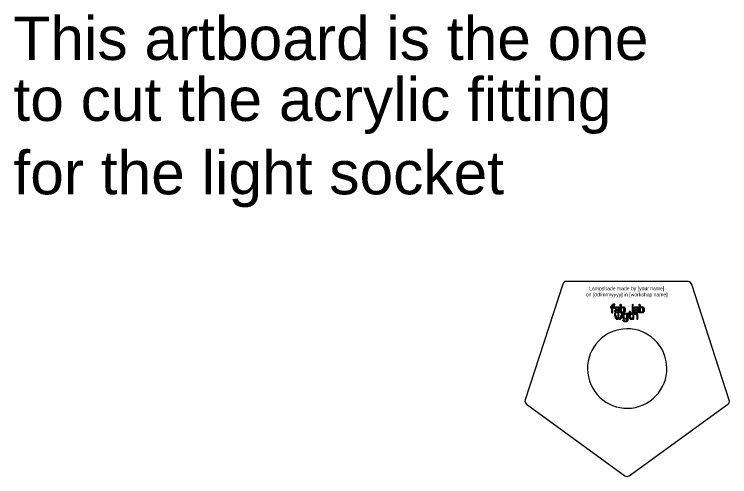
# Model space of a CAD drawing. Header units: inches. Extents: x -134 to 2453, y -1216 to 100.
# Drawn here: x 2155.9 to 2453.1, y -92.2 to 99.8 of the extents above; entities that cross this region are included whole.
import ezdxf

# ---------------------------------------------------------------- set-up
doc = ezdxf.new("R2010")
doc.units = ezdxf.units.IN
doc.header["$MEASUREMENT"] = 0
doc.layers.add('acrylic fitting', color=7, linetype='Continuous')
doc.layers.add('notes & guides', color=7, linetype='Continuous')

# ---------------------------------------------------------------- blocks, each defined once
blk = doc.blocks.new('block 8')
at = {"layer": 'acrylic fitting'}
h = blk.add_hatch(color=251, dxfattribs=at)
h.dxf.hatch_style = 2
edge = h.paths.add_edge_path()
edge.add_spline(control_points=[(2404.07, -21.95), (2404.07, -22.03), (2404.01, -22.09), (2403.93, -22.09), (2403.93, -22.09), (2403.76, -22.09), (2403.76, -22.09), (2403.63, -22.09), (2403.53, -21.99), (2403.53, -21.86), (2403.53, -21.74), (2403.63, -21.64), (2403.76, -21.64), (2403.76, -21.64), (2403.93, -21.64), (2403.93, -21.64), (2404.01, -21.64), (2404.07, -21.58), (2404.07, -21.5), (2404.07, -21.5), (2404.07, -21.15), (2404.07, -21.15), (2404.07, -21.02), (2404.17, -20.92), (2404.29, -20.92), (2404.37, -20.92), (2404.43, -20.86), (2404.43, -20.79), (2404.43, -20.66), (2404.53, -20.56), (2404.65, -20.56), (2404.65, -20.56), (2405.19, -20.56), (2405.19, -20.56), (2405.32, -20.56), (2405.42, -20.66), (2405.42, -20.79), (2405.42, -20.91), (2405.32, -21.01), (2405.19, -21.01), (2405.19, -21.01), (2404.65, -21.01), (2404.65, -21.01), (2404.58, -21.01), (2404.52, -21.07), (2404.52, -21.15), (2404.52, -21.15), (2404.52, -21.64), (2404.52, -21.64), (2404.52, -21.64), (2405.19, -21.64), (2405.19, -21.64), (2405.32, -21.64), (2405.42, -21.74), (2405.42, -21.86), (2405.42, -21.99), (2405.32, -22.09), (2405.19, -22.09), (2405.19, -22.09), (2404.74, -22.09), (2404.74, -22.09), (2404.62, -22.09), (2404.52, -21.99), (2404.52, -21.86), (2404.52, -21.99), (2404.42, -22.09), (2404.29, -22.09), (2404.42, -22.09), (2404.52, -22.19), (2404.52, -22.31), (2404.52, -22.31), (2404.52, -23.93), (2404.52, -23.93), (2404.52, -24.05), (2404.42, -24.15), (2404.29, -24.15), (2404.17, -24.15), (2404.07, -24.05), (2404.07, -23.93), (2404.07, -23.93), (2404.07, -21.95), (2404.07, -21.95)], knot_values=[0, 0, 0, 0, 1, 1, 1, 2, 2, 2, 3, 3, 3, 4, 4, 4, 5, 5, 5, 6, 6, 6, 7, 7, 7, 8, 8, 8, 9, 9, 9, 10, 10, 10, 11, 11, 11, 12, 12, 12, 13, 13, 13, 14, 14, 14, 15, 15, 15, 16, 16, 16, 17, 17, 17, 18, 18, 18, 19, 19, 19, 20, 20, 20, 21, 21, 21, 22, 22, 22, 23, 23, 23, 24, 24, 24, 25, 25, 25, 26, 26, 26, 27, 27, 27, 27], degree=3, periodic=1)
h = blk.add_hatch(color=251, dxfattribs=at)
h.dxf.hatch_style = 2
edge = h.paths.add_edge_path()
edge.add_spline(control_points=[(2409.43, -22), (2409.35, -22), (2409.29, -21.94), (2409.29, -21.86), (2409.29, -21.74), (2409.19, -21.64), (2409.07, -21.64), (2409.07, -21.64), (2408.26, -21.64), (2408.26, -21.64), (2408.13, -21.64), (2408.03, -21.74), (2408.03, -21.86), (2408.03, -21.74), (2407.93, -21.64), (2407.81, -21.64), (2407.93, -21.64), (2408.03, -21.54), (2408.03, -21.41), (2408.03, -21.41), (2408.03, -20.79), (2408.03, -20.79), (2408.03, -20.66), (2407.93, -20.56), (2407.81, -20.56), (2407.68, -20.56), (2407.58, -20.66), (2407.58, -20.79), (2407.58, -20.79), (2407.58, -23.93), (2407.58, -23.93), (2407.58, -24.05), (2407.68, -24.15), (2407.81, -24.15), (2407.81, -24.15), (2409.07, -24.15), (2409.07, -24.15), (2409.19, -24.15), (2409.29, -24.05), (2409.29, -23.93), (2409.29, -23.85), (2409.35, -23.79), (2409.43, -23.79), (2409.55, -23.79), (2409.65, -23.69), (2409.65, -23.57), (2409.65, -23.57), (2409.65, -22.22), (2409.65, -22.22), (2409.65, -22.1), (2409.55, -22), (2409.43, -22)], knot_values=[0, 0, 0, 0, 1, 1, 1, 2, 2, 2, 3, 3, 3, 4, 4, 4, 5, 5, 5, 6, 6, 6, 7, 7, 7, 8, 8, 8, 9, 9, 9, 10, 10, 10, 11, 11, 11, 12, 12, 12, 13, 13, 13, 14, 14, 14, 15, 15, 15, 16, 16, 16, 17, 17, 17, 17], degree=3, periodic=1)
edge = h.paths.add_edge_path()
edge.add_spline(control_points=[(2409.2, -23.57), (2409.2, -23.64), (2409.14, -23.7), (2409.07, -23.7), (2409.07, -23.7), (2408.26, -23.7), (2408.26, -23.7), (2408.13, -23.7), (2408.03, -23.8), (2408.03, -23.93), (2408.03, -23.8), (2407.93, -23.7), (2407.81, -23.7), (2407.93, -23.7), (2408.03, -23.6), (2408.03, -23.48), (2408.03, -23.48), (2408.03, -22.22), (2408.03, -22.22), (2408.03, -22.15), (2408.09, -22.09), (2408.17, -22.09), (2408.17, -22.09), (2409.07, -22.09), (2409.07, -22.09), (2409.14, -22.09), (2409.2, -22.15), (2409.2, -22.22), (2409.2, -22.22), (2409.2, -23.57), (2409.2, -23.57)], knot_values=[0, 0, 0, 0, 1, 1, 1, 2, 2, 2, 3, 3, 3, 4, 4, 4, 5, 5, 5, 6, 6, 6, 7, 7, 7, 8, 8, 8, 9, 9, 9, 10, 10, 10, 10], degree=3, periodic=1)
h = blk.add_hatch(color=251, dxfattribs=at)
h.dxf.hatch_style = 2
edge = h.paths.add_edge_path()
edge.add_spline(control_points=[(2412.62, -20.79), (2412.62, -20.66), (2412.72, -20.56), (2412.84, -20.56), (2412.96, -20.56), (2413.06, -20.66), (2413.06, -20.79), (2413.06, -20.79), (2413.06, -23.93), (2413.06, -23.93), (2413.06, -24.05), (2412.96, -24.15), (2412.84, -24.15), (2412.72, -24.15), (2412.62, -24.05), (2412.62, -23.93), (2412.62, -23.93), (2412.62, -20.79), (2412.62, -20.79)], knot_values=[0, 0, 0, 0, 1, 1, 1, 2, 2, 2, 3, 3, 3, 4, 4, 4, 5, 5, 5, 6, 6, 6, 6], degree=3, periodic=1)
h = blk.add_hatch(color=251, dxfattribs=at)
h.dxf.hatch_style = 2
edge = h.paths.add_edge_path()
edge.add_spline(control_points=[(2417.31, -22), (2417.23, -22), (2417.17, -21.94), (2417.17, -21.86), (2417.17, -21.74), (2417.07, -21.64), (2416.95, -21.64), (2416.95, -21.64), (2416.14, -21.64), (2416.14, -21.64), (2416.01, -21.64), (2415.91, -21.74), (2415.91, -21.86), (2415.91, -21.74), (2415.81, -21.64), (2415.69, -21.64), (2415.81, -21.64), (2415.91, -21.54), (2415.91, -21.41), (2415.91, -21.41), (2415.91, -20.79), (2415.91, -20.79), (2415.91, -20.66), (2415.81, -20.56), (2415.69, -20.56), (2415.56, -20.56), (2415.47, -20.66), (2415.47, -20.79), (2415.47, -20.79), (2415.47, -23.93), (2415.47, -23.93), (2415.47, -24.05), (2415.56, -24.15), (2415.69, -24.15), (2415.69, -24.15), (2416.95, -24.15), (2416.95, -24.15), (2417.07, -24.15), (2417.17, -24.05), (2417.17, -23.93), (2417.17, -23.85), (2417.23, -23.79), (2417.31, -23.79), (2417.43, -23.79), (2417.53, -23.69), (2417.53, -23.57), (2417.53, -23.57), (2417.53, -22.22), (2417.53, -22.22), (2417.53, -22.1), (2417.43, -22), (2417.31, -22)], knot_values=[0, 0, 0, 0, 1, 1, 1, 2, 2, 2, 3, 3, 3, 4, 4, 4, 5, 5, 5, 6, 6, 6, 7, 7, 7, 8, 8, 8, 9, 9, 9, 10, 10, 10, 11, 11, 11, 12, 12, 12, 13, 13, 13, 14, 14, 14, 15, 15, 15, 16, 16, 16, 17, 17, 17, 17], degree=3, periodic=1)
edge = h.paths.add_edge_path()
edge.add_spline(control_points=[(2417.08, -23.57), (2417.08, -23.64), (2417.02, -23.7), (2416.95, -23.7), (2416.95, -23.7), (2416.14, -23.7), (2416.14, -23.7), (2416.01, -23.7), (2415.91, -23.8), (2415.91, -23.93), (2415.91, -23.8), (2415.81, -23.7), (2415.69, -23.7), (2415.81, -23.7), (2415.91, -23.6), (2415.91, -23.48), (2415.91, -23.48), (2415.91, -22.22), (2415.91, -22.22), (2415.91, -22.15), (2415.97, -22.09), (2416.05, -22.09), (2416.05, -22.09), (2416.95, -22.09), (2416.95, -22.09), (2417.02, -22.09), (2417.08, -22.15), (2417.08, -22.22), (2417.08, -22.22), (2417.08, -23.57), (2417.08, -23.57)], knot_values=[0, 0, 0, 0, 1, 1, 1, 2, 2, 2, 3, 3, 3, 4, 4, 4, 5, 5, 5, 6, 6, 6, 7, 7, 7, 8, 8, 8, 9, 9, 9, 10, 10, 10, 10], degree=3, periodic=1)
h = blk.add_hatch(color=251, dxfattribs=at)
h.dxf.hatch_style = 2
edge = h.paths.add_edge_path()
edge.add_spline(control_points=[(2407.18, -22), (2407.11, -22), (2407.05, -21.94), (2407.05, -21.86), (2407.05, -21.74), (2406.95, -21.64), (2406.82, -21.64), (2406.82, -21.64), (2405.93, -21.64), (2405.93, -21.64), (2405.8, -21.64), (2405.7, -21.74), (2405.7, -21.86), (2405.7, -21.94), (2405.64, -22), (2405.57, -22), (2405.44, -22), (2405.34, -22.1), (2405.34, -22.22), (2405.34, -22.35), (2405.44, -22.45), (2405.57, -22.45), (2405.69, -22.45), (2405.79, -22.35), (2405.79, -22.22), (2405.79, -22.15), (2405.85, -22.09), (2405.93, -22.09), (2405.93, -22.09), (2406.82, -22.09), (2406.82, -22.09), (2406.9, -22.09), (2406.96, -22.15), (2406.96, -22.22), (2406.96, -22.22), (2406.96, -22.54), (2406.96, -22.54), (2406.96, -22.61), (2406.9, -22.67), (2406.82, -22.67), (2406.82, -22.67), (2405.93, -22.67), (2405.93, -22.67), (2405.8, -22.67), (2405.7, -22.77), (2405.7, -22.9), (2405.7, -22.97), (2405.64, -23.03), (2405.57, -23.03), (2405.44, -23.03), (2405.34, -23.13), (2405.34, -23.26), (2405.34, -23.26), (2405.34, -23.57), (2405.34, -23.57), (2405.34, -23.69), (2405.44, -23.79), (2405.57, -23.79), (2405.64, -23.79), (2405.7, -23.85), (2405.7, -23.93), (2405.7, -24.05), (2405.8, -24.15), (2405.93, -24.15), (2405.93, -24.15), (2407.18, -24.15), (2407.18, -24.15), (2407.31, -24.15), (2407.41, -24.05), (2407.41, -23.93), (2407.41, -23.93), (2407.41, -22.22), (2407.41, -22.22), (2407.41, -22.1), (2407.31, -22), (2407.18, -22)], knot_values=[0, 0, 0, 0, 1, 1, 1, 2, 2, 2, 3, 3, 3, 4, 4, 4, 5, 5, 5, 6, 6, 6, 7, 7, 7, 8, 8, 8, 9, 9, 9, 10, 10, 10, 11, 11, 11, 12, 12, 12, 13, 13, 13, 14, 14, 14, 15, 15, 15, 16, 16, 16, 17, 17, 17, 18, 18, 18, 19, 19, 19, 20, 20, 20, 21, 21, 21, 22, 22, 22, 23, 23, 23, 24, 24, 24, 25, 25, 25, 25], degree=3, periodic=1)
edge = h.paths.add_edge_path()
edge.add_spline(control_points=[(2406.96, -23.93), (2406.96, -23.8), (2406.86, -23.7), (2406.73, -23.7), (2406.73, -23.7), (2405.93, -23.7), (2405.93, -23.7), (2405.85, -23.7), (2405.79, -23.64), (2405.79, -23.57), (2405.79, -23.57), (2405.79, -23.26), (2405.79, -23.26), (2405.79, -23.18), (2405.85, -23.12), (2405.93, -23.12), (2405.93, -23.12), (2406.82, -23.12), (2406.82, -23.12), (2406.9, -23.12), (2406.96, -23.06), (2406.96, -22.99), (2406.96, -22.99), (2406.96, -23.48), (2406.96, -23.48), (2406.96, -23.6), (2407.06, -23.7), (2407.18, -23.7), (2407.06, -23.7), (2406.96, -23.8), (2406.96, -23.93)], knot_values=[0, 0, 0, 0, 1, 1, 1, 2, 2, 2, 3, 3, 3, 4, 4, 4, 5, 5, 5, 6, 6, 6, 7, 7, 7, 8, 8, 8, 9, 9, 9, 10, 10, 10, 10], degree=3, periodic=1)
h = blk.add_hatch(color=251, dxfattribs=at)
h.dxf.hatch_style = 2
edge = h.paths.add_edge_path()
edge.add_spline(control_points=[(2411.99, -26.81), (2411.87, -26.81), (2411.77, -26.71), (2411.77, -26.58), (2411.77, -26.51), (2411.71, -26.45), (2411.63, -26.45), (2411.51, -26.45), (2411.41, -26.35), (2411.41, -26.22), (2411.41, -26.22), (2411.41, -24.61), (2411.41, -24.61), (2411.41, -24.68), (2411.35, -24.74), (2411.27, -24.74), (2411.27, -24.74), (2411.09, -24.74), (2411.09, -24.74), (2410.97, -24.74), (2410.87, -24.64), (2410.87, -24.52), (2410.87, -24.39), (2410.97, -24.29), (2411.09, -24.29), (2411.09, -24.29), (2411.27, -24.29), (2411.27, -24.29), (2411.35, -24.29), (2411.41, -24.23), (2411.41, -24.16), (2411.41, -24.16), (2411.41, -23.8), (2411.41, -23.8), (2411.41, -23.68), (2411.51, -23.58), (2411.63, -23.58), (2411.76, -23.58), (2411.86, -23.68), (2411.86, -23.8), (2411.86, -23.8), (2411.86, -24.29), (2411.86, -24.29), (2411.86, -24.29), (2412.53, -24.29), (2412.53, -24.29), (2412.66, -24.29), (2412.75, -24.39), (2412.75, -24.52), (2412.75, -24.64), (2412.66, -24.74), (2412.53, -24.74), (2412.53, -24.74), (2412.08, -24.74), (2412.08, -24.74), (2411.96, -24.74), (2411.86, -24.64), (2411.86, -24.52), (2411.86, -24.64), (2411.76, -24.74), (2411.63, -24.74), (2411.76, -24.74), (2411.86, -24.84), (2411.86, -24.97), (2411.86, -24.97), (2411.86, -26.22), (2411.86, -26.22), (2411.86, -26.3), (2411.92, -26.36), (2411.99, -26.36), (2411.99, -26.36), (2412.53, -26.36), (2412.53, -26.36), (2412.66, -26.36), (2412.75, -26.46), (2412.75, -26.58), (2412.75, -26.71), (2412.66, -26.81), (2412.53, -26.81), (2412.53, -26.81), (2411.99, -26.81), (2411.99, -26.81)], knot_values=[0, 0, 0, 0, 1, 1, 1, 2, 2, 2, 3, 3, 3, 4, 4, 4, 5, 5, 5, 6, 6, 6, 7, 7, 7, 8, 8, 8, 9, 9, 9, 10, 10, 10, 11, 11, 11, 12, 12, 12, 13, 13, 13, 14, 14, 14, 15, 15, 15, 16, 16, 16, 17, 17, 17, 18, 18, 18, 19, 19, 19, 20, 20, 20, 21, 21, 21, 22, 22, 22, 23, 23, 23, 24, 24, 24, 25, 25, 25, 26, 26, 26, 27, 27, 27, 27], degree=3, periodic=1)
h = blk.add_hatch(color=251, dxfattribs=at)
h.dxf.hatch_style = 2
edge = h.paths.add_edge_path()
edge.add_spline(control_points=[(2415.06, -22), (2414.99, -22), (2414.93, -21.94), (2414.93, -21.86), (2414.93, -21.74), (2414.83, -21.64), (2414.71, -21.64), (2414.71, -21.64), (2413.81, -21.64), (2413.81, -21.64), (2413.68, -21.64), (2413.58, -21.74), (2413.58, -21.86), (2413.58, -21.94), (2413.52, -22), (2413.45, -22), (2413.32, -22), (2413.22, -22.1), (2413.22, -22.22), (2413.22, -22.35), (2413.32, -22.45), (2413.45, -22.45), (2413.57, -22.45), (2413.67, -22.35), (2413.67, -22.22), (2413.67, -22.15), (2413.73, -22.09), (2413.81, -22.09), (2413.81, -22.09), (2414.71, -22.09), (2414.71, -22.09), (2414.78, -22.09), (2414.84, -22.15), (2414.84, -22.22), (2414.84, -22.22), (2414.84, -22.54), (2414.84, -22.54), (2414.84, -22.61), (2414.78, -22.67), (2414.71, -22.67), (2414.71, -22.67), (2413.81, -22.67), (2413.81, -22.67), (2413.68, -22.67), (2413.58, -22.77), (2413.58, -22.9), (2413.58, -22.97), (2413.52, -23.03), (2413.45, -23.03), (2413.32, -23.03), (2413.22, -23.13), (2413.22, -23.26), (2413.22, -23.26), (2413.22, -23.57), (2413.22, -23.57), (2413.22, -23.69), (2413.32, -23.79), (2413.45, -23.79), (2413.52, -23.79), (2413.58, -23.85), (2413.58, -23.93), (2413.58, -24.05), (2413.68, -24.15), (2413.81, -24.15), (2413.81, -24.15), (2415.06, -24.15), (2415.06, -24.15), (2415.19, -24.15), (2415.29, -24.05), (2415.29, -23.93), (2415.29, -23.93), (2415.29, -22.22), (2415.29, -22.22), (2415.29, -22.1), (2415.19, -22), (2415.06, -22)], knot_values=[0, 0, 0, 0, 1, 1, 1, 2, 2, 2, 3, 3, 3, 4, 4, 4, 5, 5, 5, 6, 6, 6, 7, 7, 7, 8, 8, 8, 9, 9, 9, 10, 10, 10, 11, 11, 11, 12, 12, 12, 13, 13, 13, 14, 14, 14, 15, 15, 15, 16, 16, 16, 17, 17, 17, 18, 18, 18, 19, 19, 19, 20, 20, 20, 21, 21, 21, 22, 22, 22, 23, 23, 23, 24, 24, 24, 25, 25, 25, 25], degree=3, periodic=1)
edge = h.paths.add_edge_path()
edge.add_spline(control_points=[(2414.84, -23.93), (2414.84, -23.8), (2414.74, -23.7), (2414.62, -23.7), (2414.62, -23.7), (2413.81, -23.7), (2413.81, -23.7), (2413.73, -23.7), (2413.67, -23.64), (2413.67, -23.57), (2413.67, -23.57), (2413.67, -23.26), (2413.67, -23.26), (2413.67, -23.18), (2413.73, -23.12), (2413.81, -23.12), (2413.81, -23.12), (2414.71, -23.12), (2414.71, -23.12), (2414.78, -23.12), (2414.84, -23.06), (2414.84, -22.99), (2414.84, -22.99), (2414.84, -23.48), (2414.84, -23.48), (2414.84, -23.6), (2414.94, -23.7), (2415.06, -23.7), (2414.94, -23.7), (2414.84, -23.8), (2414.84, -23.93)], knot_values=[0, 0, 0, 0, 1, 1, 1, 2, 2, 2, 3, 3, 3, 4, 4, 4, 5, 5, 5, 6, 6, 6, 7, 7, 7, 8, 8, 8, 9, 9, 9, 10, 10, 10, 10], degree=3, periodic=1)
h = blk.add_hatch(color=251, dxfattribs=at)
h.dxf.hatch_style = 2
edge = h.paths.add_edge_path()
edge.add_spline(control_points=[(2406.76, -26.58), (2406.76, -26.71), (2406.66, -26.81), (2406.53, -26.81), (2406.53, -26.81), (2406.17, -26.81), (2406.17, -26.81), (2406.05, -26.81), (2405.95, -26.71), (2405.95, -26.58), (2405.95, -26.51), (2405.89, -26.45), (2405.81, -26.45), (2405.69, -26.45), (2405.59, -26.35), (2405.59, -26.22), (2405.59, -26.22), (2405.59, -25.55), (2405.59, -25.55), (2405.59, -25.48), (2405.53, -25.42), (2405.45, -25.42), (2405.33, -25.42), (2405.23, -25.32), (2405.23, -25.19), (2405.23, -25.19), (2405.23, -24.52), (2405.23, -24.52), (2405.23, -24.39), (2405.33, -24.29), (2405.45, -24.29), (2405.58, -24.29), (2405.68, -24.39), (2405.68, -24.52), (2405.68, -24.52), (2405.68, -25.19), (2405.68, -25.19), (2405.68, -25.27), (2405.74, -25.33), (2405.81, -25.33), (2405.94, -25.33), (2406.04, -25.43), (2406.04, -25.55), (2406.04, -25.55), (2406.04, -26.22), (2406.04, -26.22), (2406.04, -26.3), (2406.1, -26.36), (2406.17, -26.36), (2406.17, -26.36), (2406.53, -26.36), (2406.53, -26.36), (2406.61, -26.36), (2406.67, -26.3), (2406.67, -26.22), (2406.67, -26.22), (2406.67, -24.52), (2406.67, -24.52), (2406.67, -24.39), (2406.77, -24.29), (2406.89, -24.29), (2407.01, -24.29), (2407.11, -24.39), (2407.11, -24.52), (2407.11, -24.52), (2407.11, -26.22), (2407.11, -26.22), (2407.11, -26.3), (2407.17, -26.36), (2407.25, -26.36), (2407.25, -26.36), (2407.61, -26.36), (2407.61, -26.36), (2407.68, -26.36), (2407.74, -26.3), (2407.74, -26.22), (2407.74, -26.22), (2407.74, -25.55), (2407.74, -25.55), (2407.74, -25.43), (2407.84, -25.33), (2407.97, -25.33), (2408.04, -25.33), (2408.1, -25.27), (2408.1, -25.19), (2408.1, -25.19), (2408.1, -24.52), (2408.1, -24.52), (2408.1, -24.39), (2408.2, -24.29), (2408.33, -24.29), (2408.45, -24.29), (2408.55, -24.39), (2408.55, -24.52), (2408.55, -24.52), (2408.55, -25.19), (2408.55, -25.19), (2408.55, -25.32), (2408.45, -25.42), (2408.33, -25.42), (2408.25, -25.42), (2408.19, -25.48), (2408.19, -25.55), (2408.19, -25.55), (2408.19, -26.22), (2408.19, -26.22), (2408.19, -26.35), (2408.09, -26.45), (2407.97, -26.45), (2407.89, -26.45), (2407.83, -26.51), (2407.83, -26.58), (2407.83, -26.71), (2407.73, -26.81), (2407.61, -26.81), (2407.61, -26.81), (2407.25, -26.81), (2407.25, -26.81), (2407.12, -26.81), (2407.02, -26.71), (2407.02, -26.58), (2407.02, -26.51), (2406.96, -26.45), (2406.89, -26.45), (2406.82, -26.45), (2406.76, -26.51), (2406.76, -26.58)], knot_values=[0, 0, 0, 0, 1, 1, 1, 2, 2, 2, 3, 3, 3, 4, 4, 4, 5, 5, 5, 6, 6, 6, 7, 7, 7, 8, 8, 8, 9, 9, 9, 10, 10, 10, 11, 11, 11, 12, 12, 12, 13, 13, 13, 14, 14, 14, 15, 15, 15, 16, 16, 16, 17, 17, 17, 18, 18, 18, 19, 19, 19, 20, 20, 20, 21, 21, 21, 22, 22, 22, 23, 23, 23, 24, 24, 24, 25, 25, 25, 26, 26, 26, 27, 27, 27, 28, 28, 28, 29, 29, 29, 30, 30, 30, 31, 31, 31, 32, 32, 32, 33, 33, 33, 34, 34, 34, 35, 35, 35, 36, 36, 36, 37, 37, 37, 38, 38, 38, 39, 39, 39, 40, 40, 40, 41, 41, 41, 42, 42, 42, 42], degree=3, periodic=1)
h = blk.add_hatch(color=251, dxfattribs=at)
h.dxf.hatch_style = 2
edge = h.paths.add_edge_path()
edge.add_spline(control_points=[(2410.55, -24.29), (2410.55, -24.29), (2409.29, -24.29), (2409.29, -24.29), (2409.17, -24.29), (2409.07, -24.39), (2409.07, -24.52), (2409.07, -24.59), (2409.01, -24.65), (2408.93, -24.65), (2408.81, -24.65), (2408.71, -24.75), (2408.71, -24.88), (2408.71, -24.88), (2408.71, -26.22), (2408.71, -26.22), (2408.71, -26.35), (2408.81, -26.45), (2408.93, -26.45), (2409.01, -26.45), (2409.07, -26.51), (2409.07, -26.58), (2409.07, -26.71), (2409.17, -26.81), (2409.29, -26.81), (2409.29, -26.81), (2410.1, -26.81), (2410.1, -26.81), (2410.23, -26.81), (2410.32, -26.71), (2410.32, -26.58), (2410.32, -26.71), (2410.42, -26.81), (2410.55, -26.81), (2410.42, -26.81), (2410.32, -26.91), (2410.32, -27.03), (2410.32, -27.03), (2410.32, -27.3), (2410.32, -27.3), (2410.32, -27.38), (2410.26, -27.44), (2410.19, -27.44), (2410.19, -27.44), (2409.29, -27.44), (2409.29, -27.44), (2409.22, -27.44), (2409.16, -27.38), (2409.16, -27.3), (2409.16, -27.18), (2409.06, -27.08), (2408.93, -27.08), (2408.81, -27.08), (2408.71, -27.18), (2408.71, -27.3), (2408.71, -27.43), (2408.81, -27.53), (2408.93, -27.53), (2409.01, -27.53), (2409.07, -27.59), (2409.07, -27.66), (2409.07, -27.79), (2409.17, -27.89), (2409.29, -27.89), (2409.29, -27.89), (2410.19, -27.89), (2410.19, -27.89), (2410.31, -27.89), (2410.41, -27.79), (2410.41, -27.66), (2410.41, -27.59), (2410.47, -27.53), (2410.55, -27.53), (2410.67, -27.53), (2410.77, -27.43), (2410.77, -27.3), (2410.77, -27.3), (2410.77, -24.52), (2410.77, -24.52), (2410.77, -24.39), (2410.67, -24.29), (2410.55, -24.29)], knot_values=[0, 0, 0, 0, 1, 1, 1, 2, 2, 2, 3, 3, 3, 4, 4, 4, 5, 5, 5, 6, 6, 6, 7, 7, 7, 8, 8, 8, 9, 9, 9, 10, 10, 10, 11, 11, 11, 12, 12, 12, 13, 13, 13, 14, 14, 14, 15, 15, 15, 16, 16, 16, 17, 17, 17, 18, 18, 18, 19, 19, 19, 20, 20, 20, 21, 21, 21, 22, 22, 22, 23, 23, 23, 24, 24, 24, 25, 25, 25, 26, 26, 26, 27, 27, 27, 27], degree=3, periodic=1)
edge = h.paths.add_edge_path()
edge.add_spline(control_points=[(2410.32, -24.97), (2410.32, -24.97), (2410.32, -26.22), (2410.32, -26.22), (2410.32, -26.3), (2410.26, -26.36), (2410.19, -26.36), (2410.19, -26.36), (2409.29, -26.36), (2409.29, -26.36), (2409.22, -26.36), (2409.16, -26.3), (2409.16, -26.22), (2409.16, -26.22), (2409.16, -24.88), (2409.16, -24.88), (2409.16, -24.8), (2409.22, -24.74), (2409.29, -24.74), (2409.29, -24.74), (2410.1, -24.74), (2410.1, -24.74), (2410.23, -24.74), (2410.32, -24.64), (2410.32, -24.52), (2410.32, -24.64), (2410.42, -24.74), (2410.55, -24.74), (2410.42, -24.74), (2410.32, -24.84), (2410.32, -24.97)], knot_values=[0, 0, 0, 0, 1, 1, 1, 2, 2, 2, 3, 3, 3, 4, 4, 4, 5, 5, 5, 6, 6, 6, 7, 7, 7, 8, 8, 8, 9, 9, 9, 10, 10, 10, 10], degree=3, periodic=1)
h = blk.add_hatch(color=251, dxfattribs=at)
h.dxf.hatch_style = 2
edge = h.paths.add_edge_path()
edge.add_spline(control_points=[(2414.51, -24.88), (2414.51, -24.8), (2414.45, -24.74), (2414.38, -24.74), (2414.38, -24.74), (2413.57, -24.74), (2413.57, -24.74), (2413.45, -24.74), (2413.35, -24.64), (2413.35, -24.52), (2413.35, -24.64), (2413.25, -24.74), (2413.12, -24.74), (2413.25, -24.74), (2413.35, -24.84), (2413.35, -24.97), (2413.35, -24.97), (2413.35, -26.58), (2413.35, -26.58), (2413.35, -26.7), (2413.25, -26.8), (2413.12, -26.8), (2413, -26.8), (2412.9, -26.7), (2412.9, -26.58), (2412.9, -26.58), (2412.9, -24.52), (2412.9, -24.52), (2412.9, -24.39), (2413, -24.29), (2413.12, -24.29), (2413.12, -24.29), (2414.38, -24.29), (2414.38, -24.29), (2414.5, -24.29), (2414.6, -24.39), (2414.6, -24.52), (2414.6, -24.59), (2414.66, -24.65), (2414.74, -24.65), (2414.86, -24.65), (2414.96, -24.75), (2414.96, -24.88), (2414.96, -24.88), (2414.96, -26.58), (2414.96, -26.58), (2414.96, -26.71), (2414.86, -26.81), (2414.74, -26.81), (2414.61, -26.81), (2414.51, -26.71), (2414.51, -26.58), (2414.51, -26.58), (2414.51, -24.88), (2414.51, -24.88)], knot_values=[0, 0, 0, 0, 1, 1, 1, 2, 2, 2, 3, 3, 3, 4, 4, 4, 5, 5, 5, 6, 6, 6, 7, 7, 7, 8, 8, 8, 9, 9, 9, 10, 10, 10, 11, 11, 11, 12, 12, 12, 13, 13, 13, 14, 14, 14, 15, 15, 15, 16, 16, 16, 17, 17, 17, 18, 18, 18, 18], degree=3, periodic=1)
at = {"layer": 'acrylic fitting', "lineweight": 0}
for points, knots in [([(2404.07, -21.95), (2404.07, -22.03), (2404.01, -22.09), (2403.93, -22.09), (2403.93, -22.09), (2403.76, -22.09), (2403.76, -22.09), (2403.63, -22.09), (2403.53, -21.99), (2403.53, -21.86), (2403.53, -21.74), (2403.63, -21.64), (2403.76, -21.64), (2403.76, -21.64), (2403.93, -21.64), (2403.93, -21.64), (2404.01, -21.64), (2404.07, -21.58), (2404.07, -21.5), (2404.07, -21.5), (2404.07, -21.15), (2404.07, -21.15), (2404.07, -21.02), (2404.17, -20.92), (2404.29, -20.92), (2404.37, -20.92), (2404.43, -20.86), (2404.43, -20.79), (2404.43, -20.66), (2404.53, -20.56), (2404.65, -20.56), (2404.65, -20.56), (2405.19, -20.56), (2405.19, -20.56), (2405.32, -20.56), (2405.42, -20.66), (2405.42, -20.79), (2405.42, -20.91), (2405.32, -21.01), (2405.19, -21.01), (2405.19, -21.01), (2404.65, -21.01), (2404.65, -21.01), (2404.58, -21.01), (2404.52, -21.07), (2404.52, -21.15), (2404.52, -21.15), (2404.52, -21.64), (2404.52, -21.64), (2404.52, -21.64), (2405.19, -21.64), (2405.19, -21.64), (2405.32, -21.64), (2405.42, -21.74), (2405.42, -21.86), (2405.42, -21.99), (2405.32, -22.09), (2405.19, -22.09), (2405.19, -22.09), (2404.74, -22.09), (2404.74, -22.09), (2404.62, -22.09), (2404.52, -21.99), (2404.52, -21.86), (2404.52, -21.99), (2404.42, -22.09), (2404.29, -22.09), (2404.42, -22.09), (2404.52, -22.19), (2404.52, -22.31), (2404.52, -22.31), (2404.52, -23.93), (2404.52, -23.93), (2404.52, -24.05), (2404.42, -24.15), (2404.29, -24.15), (2404.17, -24.15), (2404.07, -24.05), (2404.07, -23.93), (2404.07, -23.93), (2404.07, -21.95), (2404.07, -21.95)], [0, 0, 0, 0, 1, 1, 1, 2, 2, 2, 3, 3, 3, 4, 4, 4, 5, 5, 5, 6, 6, 6, 7, 7, 7, 8, 8, 8, 9, 9, 9, 10, 10, 10, 11, 11, 11, 12, 12, 12, 13, 13, 13, 14, 14, 14, 15, 15, 15, 16, 16, 16, 17, 17, 17, 18, 18, 18, 19, 19, 19, 20, 20, 20, 21, 21, 21, 22, 22, 22, 23, 23, 23, 24, 24, 24, 25, 25, 25, 26, 26, 26, 27, 27, 27, 27]), ([(2409.43, -22), (2409.35, -22), (2409.29, -21.94), (2409.29, -21.86), (2409.29, -21.74), (2409.19, -21.64), (2409.07, -21.64), (2409.07, -21.64), (2408.26, -21.64), (2408.26, -21.64), (2408.13, -21.64), (2408.03, -21.74), (2408.03, -21.86), (2408.03, -21.74), (2407.93, -21.64), (2407.81, -21.64), (2407.93, -21.64), (2408.03, -21.54), (2408.03, -21.41), (2408.03, -21.41), (2408.03, -20.79), (2408.03, -20.79), (2408.03, -20.66), (2407.93, -20.56), (2407.81, -20.56), (2407.68, -20.56), (2407.58, -20.66), (2407.58, -20.79), (2407.58, -20.79), (2407.58, -23.93), (2407.58, -23.93), (2407.58, -24.05), (2407.68, -24.15), (2407.81, -24.15), (2407.81, -24.15), (2409.07, -24.15), (2409.07, -24.15), (2409.19, -24.15), (2409.29, -24.05), (2409.29, -23.93), (2409.29, -23.85), (2409.35, -23.79), (2409.43, -23.79), (2409.55, -23.79), (2409.65, -23.69), (2409.65, -23.57), (2409.65, -23.57), (2409.65, -22.22), (2409.65, -22.22), (2409.65, -22.1), (2409.55, -22), (2409.43, -22)], [0, 0, 0, 0, 1, 1, 1, 2, 2, 2, 3, 3, 3, 4, 4, 4, 5, 5, 5, 6, 6, 6, 7, 7, 7, 8, 8, 8, 9, 9, 9, 10, 10, 10, 11, 11, 11, 12, 12, 12, 13, 13, 13, 14, 14, 14, 15, 15, 15, 16, 16, 16, 17, 17, 17, 17]), ([(2412.62, -20.79), (2412.62, -20.66), (2412.72, -20.56), (2412.84, -20.56), (2412.96, -20.56), (2413.06, -20.66), (2413.06, -20.79), (2413.06, -20.79), (2413.06, -23.93), (2413.06, -23.93), (2413.06, -24.05), (2412.96, -24.15), (2412.84, -24.15), (2412.72, -24.15), (2412.62, -24.05), (2412.62, -23.93), (2412.62, -23.93), (2412.62, -20.79), (2412.62, -20.79)], [0, 0, 0, 0, 1, 1, 1, 2, 2, 2, 3, 3, 3, 4, 4, 4, 5, 5, 5, 6, 6, 6, 6]), ([(2417.31, -22), (2417.23, -22), (2417.17, -21.94), (2417.17, -21.86), (2417.17, -21.74), (2417.07, -21.64), (2416.95, -21.64), (2416.95, -21.64), (2416.14, -21.64), (2416.14, -21.64), (2416.01, -21.64), (2415.91, -21.74), (2415.91, -21.86), (2415.91, -21.74), (2415.81, -21.64), (2415.69, -21.64), (2415.81, -21.64), (2415.91, -21.54), (2415.91, -21.41), (2415.91, -21.41), (2415.91, -20.79), (2415.91, -20.79), (2415.91, -20.66), (2415.81, -20.56), (2415.69, -20.56), (2415.56, -20.56), (2415.47, -20.66), (2415.47, -20.79), (2415.47, -20.79), (2415.47, -23.93), (2415.47, -23.93), (2415.47, -24.05), (2415.56, -24.15), (2415.69, -24.15), (2415.69, -24.15), (2416.95, -24.15), (2416.95, -24.15), (2417.07, -24.15), (2417.17, -24.05), (2417.17, -23.93), (2417.17, -23.85), (2417.23, -23.79), (2417.31, -23.79), (2417.43, -23.79), (2417.53, -23.69), (2417.53, -23.57), (2417.53, -23.57), (2417.53, -22.22), (2417.53, -22.22), (2417.53, -22.1), (2417.43, -22), (2417.31, -22)], [0, 0, 0, 0, 1, 1, 1, 2, 2, 2, 3, 3, 3, 4, 4, 4, 5, 5, 5, 6, 6, 6, 7, 7, 7, 8, 8, 8, 9, 9, 9, 10, 10, 10, 11, 11, 11, 12, 12, 12, 13, 13, 13, 14, 14, 14, 15, 15, 15, 16, 16, 16, 17, 17, 17, 17]), ([(2407.18, -22), (2407.11, -22), (2407.05, -21.94), (2407.05, -21.86), (2407.05, -21.74), (2406.95, -21.64), (2406.82, -21.64), (2406.82, -21.64), (2405.93, -21.64), (2405.93, -21.64), (2405.8, -21.64), (2405.7, -21.74), (2405.7, -21.86), (2405.7, -21.94), (2405.64, -22), (2405.57, -22), (2405.44, -22), (2405.34, -22.1), (2405.34, -22.22), (2405.34, -22.35), (2405.44, -22.45), (2405.57, -22.45), (2405.69, -22.45), (2405.79, -22.35), (2405.79, -22.22), (2405.79, -22.15), (2405.85, -22.09), (2405.93, -22.09), (2405.93, -22.09), (2406.82, -22.09), (2406.82, -22.09), (2406.9, -22.09), (2406.96, -22.15), (2406.96, -22.22), (2406.96, -22.22), (2406.96, -22.54), (2406.96, -22.54), (2406.96, -22.61), (2406.9, -22.67), (2406.82, -22.67), (2406.82, -22.67), (2405.93, -22.67), (2405.93, -22.67), (2405.8, -22.67), (2405.7, -22.77), (2405.7, -22.9), (2405.7, -22.97), (2405.64, -23.03), (2405.57, -23.03), (2405.44, -23.03), (2405.34, -23.13), (2405.34, -23.26), (2405.34, -23.26), (2405.34, -23.57), (2405.34, -23.57), (2405.34, -23.69), (2405.44, -23.79), (2405.57, -23.79), (2405.64, -23.79), (2405.7, -23.85), (2405.7, -23.93), (2405.7, -24.05), (2405.8, -24.15), (2405.93, -24.15), (2405.93, -24.15), (2407.18, -24.15), (2407.18, -24.15), (2407.31, -24.15), (2407.41, -24.05), (2407.41, -23.93), (2407.41, -23.93), (2407.41, -22.22), (2407.41, -22.22), (2407.41, -22.1), (2407.31, -22), (2407.18, -22)], [0, 0, 0, 0, 1, 1, 1, 2, 2, 2, 3, 3, 3, 4, 4, 4, 5, 5, 5, 6, 6, 6, 7, 7, 7, 8, 8, 8, 9, 9, 9, 10, 10, 10, 11, 11, 11, 12, 12, 12, 13, 13, 13, 14, 14, 14, 15, 15, 15, 16, 16, 16, 17, 17, 17, 18, 18, 18, 19, 19, 19, 20, 20, 20, 21, 21, 21, 22, 22, 22, 23, 23, 23, 24, 24, 24, 25, 25, 25, 25]), ([(2406.96, -23.93), (2406.96, -23.8), (2406.86, -23.7), (2406.73, -23.7), (2406.73, -23.7), (2405.93, -23.7), (2405.93, -23.7), (2405.85, -23.7), (2405.79, -23.64), (2405.79, -23.57), (2405.79, -23.57), (2405.79, -23.26), (2405.79, -23.26), (2405.79, -23.18), (2405.85, -23.12), (2405.93, -23.12), (2405.93, -23.12), (2406.82, -23.12), (2406.82, -23.12), (2406.9, -23.12), (2406.96, -23.06), (2406.96, -22.99), (2406.96, -22.99), (2406.96, -23.48), (2406.96, -23.48), (2406.96, -23.6), (2407.06, -23.7), (2407.18, -23.7), (2407.06, -23.7), (2406.96, -23.8), (2406.96, -23.93)], [0, 0, 0, 0, 1, 1, 1, 2, 2, 2, 3, 3, 3, 4, 4, 4, 5, 5, 5, 6, 6, 6, 7, 7, 7, 8, 8, 8, 9, 9, 9, 10, 10, 10, 10]), ([(2409.2, -23.57), (2409.2, -23.64), (2409.14, -23.7), (2409.07, -23.7), (2409.07, -23.7), (2408.26, -23.7), (2408.26, -23.7), (2408.13, -23.7), (2408.03, -23.8), (2408.03, -23.93), (2408.03, -23.8), (2407.93, -23.7), (2407.81, -23.7), (2407.93, -23.7), (2408.03, -23.6), (2408.03, -23.48), (2408.03, -23.48), (2408.03, -22.22), (2408.03, -22.22), (2408.03, -22.15), (2408.09, -22.09), (2408.17, -22.09), (2408.17, -22.09), (2409.07, -22.09), (2409.07, -22.09), (2409.14, -22.09), (2409.2, -22.15), (2409.2, -22.22), (2409.2, -22.22), (2409.2, -23.57), (2409.2, -23.57)], [0, 0, 0, 0, 1, 1, 1, 2, 2, 2, 3, 3, 3, 4, 4, 4, 5, 5, 5, 6, 6, 6, 7, 7, 7, 8, 8, 8, 9, 9, 9, 10, 10, 10, 10]), ([(2411.99, -26.81), (2411.87, -26.81), (2411.77, -26.71), (2411.77, -26.58), (2411.77, -26.51), (2411.71, -26.45), (2411.63, -26.45), (2411.51, -26.45), (2411.41, -26.35), (2411.41, -26.22), (2411.41, -26.22), (2411.41, -24.61), (2411.41, -24.61), (2411.41, -24.68), (2411.35, -24.74), (2411.27, -24.74), (2411.27, -24.74), (2411.09, -24.74), (2411.09, -24.74), (2410.97, -24.74), (2410.87, -24.64), (2410.87, -24.52), (2410.87, -24.39), (2410.97, -24.29), (2411.09, -24.29), (2411.09, -24.29), (2411.27, -24.29), (2411.27, -24.29), (2411.35, -24.29), (2411.41, -24.23), (2411.41, -24.16), (2411.41, -24.16), (2411.41, -23.8), (2411.41, -23.8), (2411.41, -23.68), (2411.51, -23.58), (2411.63, -23.58), (2411.76, -23.58), (2411.86, -23.68), (2411.86, -23.8), (2411.86, -23.8), (2411.86, -24.29), (2411.86, -24.29), (2411.86, -24.29), (2412.53, -24.29), (2412.53, -24.29), (2412.66, -24.29), (2412.75, -24.39), (2412.75, -24.52), (2412.75, -24.64), (2412.66, -24.74), (2412.53, -24.74), (2412.53, -24.74), (2412.08, -24.74), (2412.08, -24.74), (2411.96, -24.74), (2411.86, -24.64), (2411.86, -24.52), (2411.86, -24.64), (2411.76, -24.74), (2411.63, -24.74), (2411.76, -24.74), (2411.86, -24.84), (2411.86, -24.97), (2411.86, -24.97), (2411.86, -26.22), (2411.86, -26.22), (2411.86, -26.3), (2411.92, -26.36), (2411.99, -26.36), (2411.99, -26.36), (2412.53, -26.36), (2412.53, -26.36), (2412.66, -26.36), (2412.75, -26.46), (2412.75, -26.58), (2412.75, -26.71), (2412.66, -26.81), (2412.53, -26.81), (2412.53, -26.81), (2411.99, -26.81), (2411.99, -26.81)], [0, 0, 0, 0, 1, 1, 1, 2, 2, 2, 3, 3, 3, 4, 4, 4, 5, 5, 5, 6, 6, 6, 7, 7, 7, 8, 8, 8, 9, 9, 9, 10, 10, 10, 11, 11, 11, 12, 12, 12, 13, 13, 13, 14, 14, 14, 15, 15, 15, 16, 16, 16, 17, 17, 17, 18, 18, 18, 19, 19, 19, 20, 20, 20, 21, 21, 21, 22, 22, 22, 23, 23, 23, 24, 24, 24, 25, 25, 25, 26, 26, 26, 27, 27, 27, 27]), ([(2415.06, -22), (2414.99, -22), (2414.93, -21.94), (2414.93, -21.86), (2414.93, -21.74), (2414.83, -21.64), (2414.71, -21.64), (2414.71, -21.64), (2413.81, -21.64), (2413.81, -21.64), (2413.68, -21.64), (2413.58, -21.74), (2413.58, -21.86), (2413.58, -21.94), (2413.52, -22), (2413.45, -22), (2413.32, -22), (2413.22, -22.1), (2413.22, -22.22), (2413.22, -22.35), (2413.32, -22.45), (2413.45, -22.45), (2413.57, -22.45), (2413.67, -22.35), (2413.67, -22.22), (2413.67, -22.15), (2413.73, -22.09), (2413.81, -22.09), (2413.81, -22.09), (2414.71, -22.09), (2414.71, -22.09), (2414.78, -22.09), (2414.84, -22.15), (2414.84, -22.22), (2414.84, -22.22), (2414.84, -22.54), (2414.84, -22.54), (2414.84, -22.61), (2414.78, -22.67), (2414.71, -22.67), (2414.71, -22.67), (2413.81, -22.67), (2413.81, -22.67), (2413.68, -22.67), (2413.58, -22.77), (2413.58, -22.9), (2413.58, -22.97), (2413.52, -23.03), (2413.45, -23.03), (2413.32, -23.03), (2413.22, -23.13), (2413.22, -23.26), (2413.22, -23.26), (2413.22, -23.57), (2413.22, -23.57), (2413.22, -23.69), (2413.32, -23.79), (2413.45, -23.79), (2413.52, -23.79), (2413.58, -23.85), (2413.58, -23.93), (2413.58, -24.05), (2413.68, -24.15), (2413.81, -24.15), (2413.81, -24.15), (2415.06, -24.15), (2415.06, -24.15), (2415.19, -24.15), (2415.29, -24.05), (2415.29, -23.93), (2415.29, -23.93), (2415.29, -22.22), (2415.29, -22.22), (2415.29, -22.1), (2415.19, -22), (2415.06, -22)], [0, 0, 0, 0, 1, 1, 1, 2, 2, 2, 3, 3, 3, 4, 4, 4, 5, 5, 5, 6, 6, 6, 7, 7, 7, 8, 8, 8, 9, 9, 9, 10, 10, 10, 11, 11, 11, 12, 12, 12, 13, 13, 13, 14, 14, 14, 15, 15, 15, 16, 16, 16, 17, 17, 17, 18, 18, 18, 19, 19, 19, 20, 20, 20, 21, 21, 21, 22, 22, 22, 23, 23, 23, 24, 24, 24, 25, 25, 25, 25]), ([(2414.84, -23.93), (2414.84, -23.8), (2414.74, -23.7), (2414.62, -23.7), (2414.62, -23.7), (2413.81, -23.7), (2413.81, -23.7), (2413.73, -23.7), (2413.67, -23.64), (2413.67, -23.57), (2413.67, -23.57), (2413.67, -23.26), (2413.67, -23.26), (2413.67, -23.18), (2413.73, -23.12), (2413.81, -23.12), (2413.81, -23.12), (2414.71, -23.12), (2414.71, -23.12), (2414.78, -23.12), (2414.84, -23.06), (2414.84, -22.99), (2414.84, -22.99), (2414.84, -23.48), (2414.84, -23.48), (2414.84, -23.6), (2414.94, -23.7), (2415.06, -23.7), (2414.94, -23.7), (2414.84, -23.8), (2414.84, -23.93)], [0, 0, 0, 0, 1, 1, 1, 2, 2, 2, 3, 3, 3, 4, 4, 4, 5, 5, 5, 6, 6, 6, 7, 7, 7, 8, 8, 8, 9, 9, 9, 10, 10, 10, 10]), ([(2417.08, -23.57), (2417.08, -23.64), (2417.02, -23.7), (2416.95, -23.7), (2416.95, -23.7), (2416.14, -23.7), (2416.14, -23.7), (2416.01, -23.7), (2415.91, -23.8), (2415.91, -23.93), (2415.91, -23.8), (2415.81, -23.7), (2415.69, -23.7), (2415.81, -23.7), (2415.91, -23.6), (2415.91, -23.48), (2415.91, -23.48), (2415.91, -22.22), (2415.91, -22.22), (2415.91, -22.15), (2415.97, -22.09), (2416.05, -22.09), (2416.05, -22.09), (2416.95, -22.09), (2416.95, -22.09), (2417.02, -22.09), (2417.08, -22.15), (2417.08, -22.22), (2417.08, -22.22), (2417.08, -23.57), (2417.08, -23.57)], [0, 0, 0, 0, 1, 1, 1, 2, 2, 2, 3, 3, 3, 4, 4, 4, 5, 5, 5, 6, 6, 6, 7, 7, 7, 8, 8, 8, 9, 9, 9, 10, 10, 10, 10]), ([(2406.76, -26.58), (2406.76, -26.71), (2406.66, -26.81), (2406.53, -26.81), (2406.53, -26.81), (2406.17, -26.81), (2406.17, -26.81), (2406.05, -26.81), (2405.95, -26.71), (2405.95, -26.58), (2405.95, -26.51), (2405.89, -26.45), (2405.81, -26.45), (2405.69, -26.45), (2405.59, -26.35), (2405.59, -26.22), (2405.59, -26.22), (2405.59, -25.55), (2405.59, -25.55), (2405.59, -25.48), (2405.53, -25.42), (2405.45, -25.42), (2405.33, -25.42), (2405.23, -25.32), (2405.23, -25.19), (2405.23, -25.19), (2405.23, -24.52), (2405.23, -24.52), (2405.23, -24.39), (2405.33, -24.29), (2405.45, -24.29), (2405.58, -24.29), (2405.68, -24.39), (2405.68, -24.52), (2405.68, -24.52), (2405.68, -25.19), (2405.68, -25.19), (2405.68, -25.27), (2405.74, -25.33), (2405.81, -25.33), (2405.94, -25.33), (2406.04, -25.43), (2406.04, -25.55), (2406.04, -25.55), (2406.04, -26.22), (2406.04, -26.22), (2406.04, -26.3), (2406.1, -26.36), (2406.17, -26.36), (2406.17, -26.36), (2406.53, -26.36), (2406.53, -26.36), (2406.61, -26.36), (2406.67, -26.3), (2406.67, -26.22), (2406.67, -26.22), (2406.67, -24.52), (2406.67, -24.52), (2406.67, -24.39), (2406.77, -24.29), (2406.89, -24.29), (2407.01, -24.29), (2407.11, -24.39), (2407.11, -24.52), (2407.11, -24.52), (2407.11, -26.22), (2407.11, -26.22), (2407.11, -26.3), (2407.17, -26.36), (2407.25, -26.36), (2407.25, -26.36), (2407.61, -26.36), (2407.61, -26.36), (2407.68, -26.36), (2407.74, -26.3), (2407.74, -26.22), (2407.74, -26.22), (2407.74, -25.55), (2407.74, -25.55), (2407.74, -25.43), (2407.84, -25.33), (2407.97, -25.33), (2408.04, -25.33), (2408.1, -25.27), (2408.1, -25.19), (2408.1, -25.19), (2408.1, -24.52), (2408.1, -24.52), (2408.1, -24.39), (2408.2, -24.29), (2408.33, -24.29), (2408.45, -24.29), (2408.55, -24.39), (2408.55, -24.52), (2408.55, -24.52), (2408.55, -25.19), (2408.55, -25.19), (2408.55, -25.32), (2408.45, -25.42), (2408.33, -25.42), (2408.25, -25.42), (2408.19, -25.48), (2408.19, -25.55), (2408.19, -25.55), (2408.19, -26.22), (2408.19, -26.22), (2408.19, -26.35), (2408.09, -26.45), (2407.97, -26.45), (2407.89, -26.45), (2407.83, -26.51), (2407.83, -26.58), (2407.83, -26.71), (2407.73, -26.81), (2407.61, -26.81), (2407.61, -26.81), (2407.25, -26.81), (2407.25, -26.81), (2407.12, -26.81), (2407.02, -26.71), (2407.02, -26.58), (2407.02, -26.51), (2406.96, -26.45), (2406.89, -26.45), (2406.82, -26.45), (2406.76, -26.51), (2406.76, -26.58)], [0, 0, 0, 0, 1, 1, 1, 2, 2, 2, 3, 3, 3, 4, 4, 4, 5, 5, 5, 6, 6, 6, 7, 7, 7, 8, 8, 8, 9, 9, 9, 10, 10, 10, 11, 11, 11, 12, 12, 12, 13, 13, 13, 14, 14, 14, 15, 15, 15, 16, 16, 16, 17, 17, 17, 18, 18, 18, 19, 19, 19, 20, 20, 20, 21, 21, 21, 22, 22, 22, 23, 23, 23, 24, 24, 24, 25, 25, 25, 26, 26, 26, 27, 27, 27, 28, 28, 28, 29, 29, 29, 30, 30, 30, 31, 31, 31, 32, 32, 32, 33, 33, 33, 34, 34, 34, 35, 35, 35, 36, 36, 36, 37, 37, 37, 38, 38, 38, 39, 39, 39, 40, 40, 40, 41, 41, 41, 42, 42, 42, 42]), ([(2410.55, -24.29), (2410.55, -24.29), (2409.29, -24.29), (2409.29, -24.29), (2409.17, -24.29), (2409.07, -24.39), (2409.07, -24.52), (2409.07, -24.59), (2409.01, -24.65), (2408.93, -24.65), (2408.81, -24.65), (2408.71, -24.75), (2408.71, -24.88), (2408.71, -24.88), (2408.71, -26.22), (2408.71, -26.22), (2408.71, -26.35), (2408.81, -26.45), (2408.93, -26.45), (2409.01, -26.45), (2409.07, -26.51), (2409.07, -26.58), (2409.07, -26.71), (2409.17, -26.81), (2409.29, -26.81), (2409.29, -26.81), (2410.1, -26.81), (2410.1, -26.81), (2410.23, -26.81), (2410.32, -26.71), (2410.32, -26.58), (2410.32, -26.71), (2410.42, -26.81), (2410.55, -26.81), (2410.42, -26.81), (2410.32, -26.91), (2410.32, -27.03), (2410.32, -27.03), (2410.32, -27.3), (2410.32, -27.3), (2410.32, -27.38), (2410.26, -27.44), (2410.19, -27.44), (2410.19, -27.44), (2409.29, -27.44), (2409.29, -27.44), (2409.22, -27.44), (2409.16, -27.38), (2409.16, -27.3), (2409.16, -27.18), (2409.06, -27.08), (2408.93, -27.08), (2408.81, -27.08), (2408.71, -27.18), (2408.71, -27.3), (2408.71, -27.43), (2408.81, -27.53), (2408.93, -27.53), (2409.01, -27.53), (2409.07, -27.59), (2409.07, -27.66), (2409.07, -27.79), (2409.17, -27.89), (2409.29, -27.89), (2409.29, -27.89), (2410.19, -27.89), (2410.19, -27.89), (2410.31, -27.89), (2410.41, -27.79), (2410.41, -27.66), (2410.41, -27.59), (2410.47, -27.53), (2410.55, -27.53), (2410.67, -27.53), (2410.77, -27.43), (2410.77, -27.3), (2410.77, -27.3), (2410.77, -24.52), (2410.77, -24.52), (2410.77, -24.39), (2410.67, -24.29), (2410.55, -24.29)], [0, 0, 0, 0, 1, 1, 1, 2, 2, 2, 3, 3, 3, 4, 4, 4, 5, 5, 5, 6, 6, 6, 7, 7, 7, 8, 8, 8, 9, 9, 9, 10, 10, 10, 11, 11, 11, 12, 12, 12, 13, 13, 13, 14, 14, 14, 15, 15, 15, 16, 16, 16, 17, 17, 17, 18, 18, 18, 19, 19, 19, 20, 20, 20, 21, 21, 21, 22, 22, 22, 23, 23, 23, 24, 24, 24, 25, 25, 25, 26, 26, 26, 27, 27, 27, 27]), ([(2410.32, -24.97), (2410.32, -24.97), (2410.32, -26.22), (2410.32, -26.22), (2410.32, -26.3), (2410.26, -26.36), (2410.19, -26.36), (2410.19, -26.36), (2409.29, -26.36), (2409.29, -26.36), (2409.22, -26.36), (2409.16, -26.3), (2409.16, -26.22), (2409.16, -26.22), (2409.16, -24.88), (2409.16, -24.88), (2409.16, -24.8), (2409.22, -24.74), (2409.29, -24.74), (2409.29, -24.74), (2410.1, -24.74), (2410.1, -24.74), (2410.23, -24.74), (2410.32, -24.64), (2410.32, -24.52), (2410.32, -24.64), (2410.42, -24.74), (2410.55, -24.74), (2410.42, -24.74), (2410.32, -24.84), (2410.32, -24.97)], [0, 0, 0, 0, 1, 1, 1, 2, 2, 2, 3, 3, 3, 4, 4, 4, 5, 5, 5, 6, 6, 6, 7, 7, 7, 8, 8, 8, 9, 9, 9, 10, 10, 10, 10]), ([(2414.51, -24.88), (2414.51, -24.8), (2414.45, -24.74), (2414.38, -24.74), (2414.38, -24.74), (2413.57, -24.74), (2413.57, -24.74), (2413.45, -24.74), (2413.35, -24.64), (2413.35, -24.52), (2413.35, -24.64), (2413.25, -24.74), (2413.12, -24.74), (2413.25, -24.74), (2413.35, -24.84), (2413.35, -24.97), (2413.35, -24.97), (2413.35, -26.58), (2413.35, -26.58), (2413.35, -26.7), (2413.25, -26.8), (2413.12, -26.8), (2413, -26.8), (2412.9, -26.7), (2412.9, -26.58), (2412.9, -26.58), (2412.9, -24.52), (2412.9, -24.52), (2412.9, -24.39), (2413, -24.29), (2413.12, -24.29), (2413.12, -24.29), (2414.38, -24.29), (2414.38, -24.29), (2414.5, -24.29), (2414.6, -24.39), (2414.6, -24.52), (2414.6, -24.59), (2414.66, -24.65), (2414.74, -24.65), (2414.86, -24.65), (2414.96, -24.75), (2414.96, -24.88), (2414.96, -24.88), (2414.96, -26.58), (2414.96, -26.58), (2414.96, -26.71), (2414.86, -26.81), (2414.74, -26.81), (2414.61, -26.81), (2414.51, -26.71), (2414.51, -26.58), (2414.51, -26.58), (2414.51, -24.88), (2414.51, -24.88)], [0, 0, 0, 0, 1, 1, 1, 2, 2, 2, 3, 3, 3, 4, 4, 4, 5, 5, 5, 6, 6, 6, 7, 7, 7, 8, 8, 8, 9, 9, 9, 10, 10, 10, 11, 11, 11, 12, 12, 12, 13, 13, 13, 14, 14, 14, 15, 15, 15, 16, 16, 16, 17, 17, 17, 18, 18, 18, 18])]:
    blk.add_open_spline(points, degree=3, knots=knots, dxfattribs=at)

msp = doc.modelspace()

# ---------------------------------------------------------------- linework, layer by layer
at = {"layer": 'acrylic fitting', "color": 1, "lineweight": 5}
for points, knots in [([(2437.39, -12.38), (2437.39, -12.38), (2452.92, -60.37), (2452.92, -60.37), (2453.13, -61), (2452.9, -61.69), (2452.36, -62.08), (2452.36, -62.08), (2411.4, -91.78), (2411.4, -91.78), (2410.86, -92.17), (2410.14, -92.17), (2409.6, -91.78), (2409.6, -91.78), (2368.69, -62), (2368.69, -62), (2368.16, -61.61), (2367.93, -60.91), (2368.14, -60.28), (2368.14, -60.28), (2383.82, -12.18), (2383.82, -12.18), (2384.03, -11.55), (2384.62, -11.12), (2385.28, -11.12), (2385.28, -11.12), (2435.88, -11.17), (2435.88, -11.17), (2436.54, -11.17), (2437.18, -11.75), (2437.39, -12.38)], [0, 0, 0, 0, 1, 1, 1, 2, 2, 2, 3, 3, 3, 4, 4, 4, 5, 5, 5, 6, 6, 6, 7, 7, 7, 8, 8, 8, 9, 9, 9, 10, 10, 10, 10]), ([(2405.43, -31.58), (2414.1, -28.77), (2423.4, -33.51), (2426.22, -42.17), (2429.03, -50.84), (2424.29, -60.15), (2415.63, -62.96), (2406.96, -65.78), (2397.66, -61.03), (2394.84, -52.37), (2392.03, -43.71), (2396.77, -34.4), (2405.43, -31.58)], [0, 0, 0, 0, 1, 1, 1, 2, 2, 2, 3, 3, 3, 4, 4, 4, 4])]:
    msp.add_open_spline(points, degree=3, knots=knots, dxfattribs=at)

# ---------------------------------------------------------------- block references
at = {"layer": 'acrylic fitting'}
msp.add_blockref('block 8', (0, 0), dxfattribs=at)

# ---------------------------------------------------------------- texts
at = {"layer": 'acrylic fitting', "color": 251, "char_height": 1.4986, "attachment_point": 7}
for s, insert in [('\\fArial|b0|i0|c0|p34;\\W1;Lampshade made by [your name]', (2394.76, -15.22)), ('\\fArial|b0|i0|c0|p34;\\W1;on [dd/mm/yyyy] in [workshop name]', (2393.36, -17.76))]:
    msp.add_mtext(s, dxfattribs=dict(at, insert=insert))
at = {"layer": 'notes & guides', "color": 5, "char_height": 17.9832, "attachment_point": 7}
for s, insert in [('\\fArial|b0|i0|c0|p34;\\W1;This artboard is the one ', (2155.5, 80.58)), ('\\fArial|b0|i0|c0|p34;\\W1;to cut the acrylic fitting ', (2155.5, 50.1)), ('\\fArial|b0|i0|c0|p34;\\W1;for the light socket', (2155.5, 19.62))]:
    msp.add_mtext(s, dxfattribs=dict(at, insert=insert))

doc.saveas('drawing.dxf')
